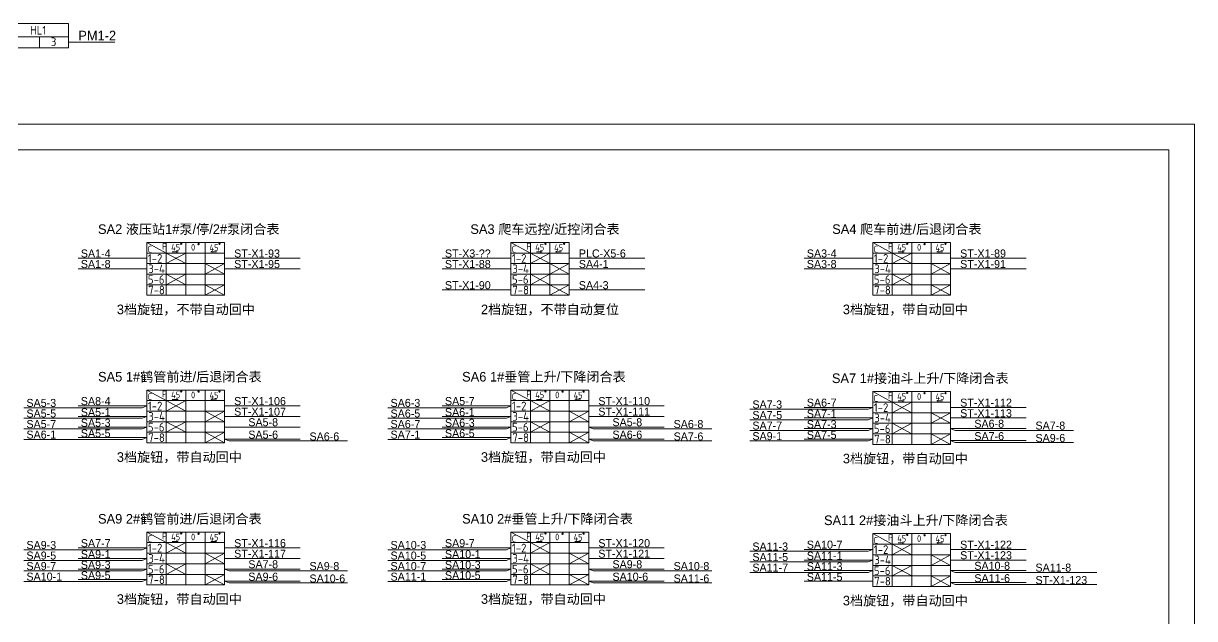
# Model space of a CAD drawing. Header units: millimetres. Extents: x 32626 to 72822, y 60047 to 123188.
# Drawn here: x 45507 to 49165, y 66216 to 68075 of the extents above; entities that cross this region are included whole.
import ezdxf

# ---------------------------------------------------------------- set-up
doc = ezdxf.new("R2010")
doc.units = ezdxf.units.MM
doc.header["$LTSCALE"] = 10
doc.layers.get('0').update_dxf_attribs({"lineweight": 18})
for name, color, linetype, lineweight in [('1轮廓实线层', 7, 'Continuous', 18), ('2细线层', 4, 'Continuous', 18), ('图框层', 7, 'Continuous', 18)]:
    doc.layers.add(name, color=color, linetype=linetype, lineweight=lineweight)
doc.styles.get("Standard").update_dxf_attribs({"font": 'isocp.shx', "width": 0.707, "bigfont": 'hztxt.shx'})
doc.styles.add('样式 1', font='SIMYOU.TTF', dxfattribs={"width": 0.9})

msp = doc.modelspace()

# ---------------------------------------------------------------- linework, layer by layer
for p, q in [((45466, 68033.4), (45648.2, 68033.4)), ((45557.1, 68033.4), (45557.1, 67998.5)), ((45648.2, 68016.7), (45792.6, 68016.7)), ((45892.2, 67341.4), (45678, 67341.4)), ((46135.2, 67341.4), (46371.3, 67341.4)), ((47029.6, 67341.4), (46815.3, 67341.4)), ((47211.8, 67341.4), (47447.9, 67341.4)), ((48159.9, 67341.4), (47945.6, 67341.4)), ((48402.9, 67341.4), (48639, 67341.4)), ((45892.2, 67308.4), (45678, 67308.4)), ((46135.2, 67308.4), (46371.3, 67308.4)), ((47029.6, 67308.4), (46815.3, 67308.4)), ((47211.8, 67308.4), (47447.9, 67308.4)), ((48159.9, 67308.4), (47945.6, 67308.4)), ((48402.9, 67308.4), (48639, 67308.4)), ((47029.6, 67242.5), (46815.3, 67242.5)), ((47211.8, 67242.5), (47447.9, 67242.5)), ((45892.2, 66880.5), (45678, 66880.5)), ((46135.2, 66880.5), (46371.3, 66880.5)), ((47029.6, 66880.5), (46815.3, 66880.5)), ((47272.5, 66880.5), (47508.6, 66880.5)), ((48159.9, 66875.7), (47945.6, 66875.7)), ((48402.9, 66875.7), (48639, 66875.7)), ((45892.2, 66847.5), (45678, 66847.5)), ((46135.2, 66847.5), (46371.3, 66847.5)), ((47029.6, 66847.5), (46815.3, 66847.5)), ((47272.5, 66847.5), (47508.6, 66847.5)), ((48159.9, 66842.7), (47945.6, 66842.7)), ((48402.9, 66842.7), (48639, 66842.7)), ((45892.2, 66814.5), (45678, 66814.5)), ((46135.2, 66814.5), (46371.3, 66814.5)), ((47029.6, 66814.5), (46815.3, 66814.5)), ((47272.5, 66814.5), (47508.6, 66814.5)), ((48159.9, 66809.7), (47945.6, 66809.7)), ((48402.9, 66809.7), (48639, 66809.7)), ((45892.2, 66781.5), (45678, 66781.5)), ((46135.2, 66777.1), (46371.3, 66777.1)), ((47029.6, 66781.5), (46815.3, 66781.5)), ((47272.5, 66777.1), (47508.6, 66777.1)), ((48159.9, 66776.7), (47945.6, 66776.7)), ((48402.9, 66772.3), (48639, 66772.3)), ((45892.2, 66436.9), (45678, 66436.9)), ((46135.2, 66436.9), (46371.3, 66436.9)), ((47029.6, 66436.9), (46815.3, 66436.9)), ((47272.5, 66436.9), (47508.6, 66436.9)), ((45892.2, 66403.9), (45678, 66403.9)), ((46135.2, 66403.9), (46371.3, 66403.9)), ((47029.6, 66403.9), (46815.3, 66403.9)), ((47272.5, 66403.9), (47508.6, 66403.9)), ((48159.9, 66432.1), (47945.6, 66432.1)), ((48159.9, 66399.1), (47945.6, 66399.1)), ((48402.9, 66432.1), (48639, 66432.1)), ((48402.9, 66399.1), (48639, 66399.1)), ((45892.2, 66370.9), (45678, 66370.9)), ((46135.2, 66370.9), (46371.3, 66370.9)), ((47029.6, 66370.9), (46815.3, 66370.9)), ((47272.5, 66370.9), (47508.6, 66370.9)), ((48159.9, 66366.2), (47945.6, 66366.2)), ((48402.9, 66366.2), (48639, 66366.2)), ((45892.2, 66337.9), (45678, 66337.9)), ((46135.2, 66333.5), (46371.3, 66333.5)), ((47029.6, 66337.9), (46815.3, 66337.9)), ((47272.5, 66333.5), (47508.6, 66333.5)), ((48159.9, 66333.2), (47945.6, 66333.2)), ((48402.9, 66328.8), (48639, 66328.8))]:
    msp.add_line(p, q)
msp.add_lwpolyline([(45466, 68074.8), (45648.2, 68074.8), (45648.2, 67998.5), (45466, 67998.5)], close=True)
at = {"layer": '1轮廓实线层', "color": 0, "linetype": 'ByBlock', "lineweight": 13}
for p, q in [((45892.2, 67390.9), (45953, 67357.9)), ((47029.6, 67390.9), (47090.3, 67357.9)), ((48159.9, 67390.9), (48220.7, 67357.9)), ((45953, 67357.9), (46013.7, 67324.9)), ((46013.7, 67357.9), (45953, 67324.9)), ((45971.9, 67362.9), (45971.9, 67362.9)), ((45971.9, 67362.9), (45971.9, 67362.9)), ((45971.9, 67361.7), (45990, 67361.7)), ((45990, 67361.7), (45985, 67363.5)), ((45990, 67361.7), (45985, 67360)), ((46091.9, 67362), (46096.9, 67363.8)), ((46110, 67362), (46091.9, 67362)), ((46091.9, 67362), (46096.9, 67360.3)), ((46110, 67362), (46091.9, 67362)), ((46110, 67363.3), (46110, 67363.3)), ((47090.3, 67357.9), (47151.1, 67324.9)), ((47151.1, 67357.9), (47090.3, 67324.9)), ((47109.2, 67362.9), (47109.2, 67362.9)), ((47109.2, 67362.9), (47109.2, 67362.9)), ((47109.2, 67361.7), (47127.3, 67361.7)), ((47127.3, 67361.7), (47122.3, 67363.5)), ((47127.3, 67361.7), (47122.3, 67360)), ((47168.5, 67362), (47173.5, 67363.8)), ((47186.6, 67362), (47168.5, 67362)), ((47168.5, 67362), (47173.5, 67360.3)), ((47186.6, 67362), (47168.5, 67362)), ((47186.6, 67363.3), (47186.6, 67363.3)), ((48220.7, 67357.9), (48281.4, 67324.9)), ((48281.4, 67357.9), (48220.7, 67324.9)), ((48239.6, 67362.9), (48239.6, 67362.9)), ((48239.6, 67362.9), (48239.6, 67362.9)), ((48239.6, 67361.7), (48257.7, 67361.7)), ((48257.7, 67361.7), (48252.6, 67363.5)), ((48257.7, 67361.7), (48252.6, 67360)), ((48359.6, 67362), (48364.6, 67363.8)), ((48377.7, 67362), (48359.6, 67362)), ((48359.6, 67362), (48364.6, 67360.3)), ((48377.7, 67362), (48359.6, 67362)), ((48377.7, 67363.3), (48377.7, 67363.3)), ((46074.5, 67324.9), (46135.2, 67292)), ((46135.2, 67324.9), (46074.5, 67292)), ((47151.1, 67324.9), (47211.8, 67292)), ((47211.8, 67324.9), (47151.1, 67292)), ((48342.1, 67324.9), (48402.9, 67292)), ((48402.9, 67324.9), (48342.1, 67292)), ((45953, 67292), (46013.7, 67259)), ((46013.7, 67292), (45953, 67259)), ((47090.3, 67292), (47151.1, 67259)), ((47151.1, 67292), (47090.3, 67259)), ((48220.7, 67292), (48281.4, 67259)), ((48281.4, 67292), (48220.7, 67259)), ((46074.5, 67259), (46135.2, 67226)), ((46135.2, 67259), (46074.5, 67226)), ((47151.1, 67259), (47211.8, 67226)), ((47211.8, 67259), (47151.1, 67226)), ((48342.1, 67259), (48402.9, 67226)), ((48402.9, 67259), (48342.1, 67226)), ((45892.2, 66930), (45953, 66897)), ((47029.6, 66930), (47090.3, 66897)), ((48159.9, 66925.2), (48220.7, 66892.2)), ((45953, 66897), (46013.7, 66864)), ((46013.7, 66897), (45953, 66864)), ((45971.9, 66902), (45971.9, 66902)), ((45971.9, 66902), (45971.9, 66902)), ((45971.9, 66900.7), (45990, 66900.7)), ((45990, 66900.7), (45985, 66902.5)), ((45990, 66900.7), (45985, 66899)), ((46091.9, 66901.1), (46096.9, 66902.8)), ((46110, 66901.1), (46091.9, 66901.1)), ((46091.9, 66901.1), (46096.9, 66899.3)), ((46110, 66901.1), (46091.9, 66901.1)), ((46110, 66902.3), (46110, 66902.3)), ((47090.3, 66897), (47151.1, 66864)), ((47151.1, 66897), (47090.3, 66864)), ((47109.2, 66902), (47109.2, 66902)), ((47109.2, 66902), (47109.2, 66902)), ((47109.2, 66900.7), (47127.3, 66900.7)), ((47127.3, 66900.7), (47122.3, 66902.5)), ((47127.3, 66900.7), (47122.3, 66899)), ((47229.2, 66901.1), (47234.2, 66902.8)), ((47247.3, 66901.1), (47229.2, 66901.1)), ((47229.2, 66901.1), (47234.2, 66899.3)), ((47247.3, 66901.1), (47229.2, 66901.1)), ((47247.3, 66902.3), (47247.3, 66902.3)), ((48220.7, 66892.2), (48281.4, 66859.2)), ((48281.4, 66892.2), (48220.7, 66859.2)), ((48239.6, 66897.2), (48239.6, 66897.2)), ((48239.6, 66897.2), (48239.6, 66897.2)), ((48239.6, 66896), (48257.7, 66896)), ((48257.7, 66896), (48252.6, 66897.7)), ((48257.7, 66896), (48252.6, 66894.2)), ((48359.6, 66896.3), (48364.6, 66898.1)), ((48377.7, 66896.3), (48359.6, 66896.3)), ((48359.6, 66896.3), (48364.6, 66894.6)), ((48377.7, 66896.3), (48359.6, 66896.3)), ((48377.7, 66897.5), (48377.7, 66897.5)), ((46074.5, 66864), (46135.2, 66831)), ((46135.2, 66864), (46074.5, 66831)), ((47211.8, 66864), (47272.5, 66831)), ((47272.5, 66864), (47211.8, 66831)), ((48342.1, 66859.2), (48402.9, 66826.2)), ((48402.9, 66859.2), (48342.1, 66826.2)), ((45953, 66831), (46013.7, 66798)), ((46013.7, 66831), (45953, 66798)), ((47090.3, 66831), (47151.1, 66798)), ((47151.1, 66831), (47090.3, 66798)), ((48220.7, 66826.2), (48281.4, 66793.2)), ((48281.4, 66826.2), (48220.7, 66793.2)), ((46074.5, 66798), (46135.2, 66765)), ((46135.2, 66798), (46074.5, 66765)), ((47211.8, 66798), (47272.5, 66765)), ((47272.5, 66798), (47211.8, 66765)), ((48342.1, 66793.2), (48402.9, 66760.2)), ((48402.9, 66793.2), (48342.1, 66760.2)), ((45892.2, 66486.4), (45953, 66453.4)), ((47029.6, 66486.4), (47090.3, 66453.4)), ((48159.9, 66481.6), (48220.7, 66448.6)), ((45953, 66453.4), (46013.7, 66420.4)), ((46013.7, 66453.4), (45953, 66420.4)), ((45971.9, 66458.4), (45971.9, 66458.4)), ((45971.9, 66458.4), (45971.9, 66458.4)), ((45971.9, 66457.2), (45990, 66457.2)), ((45990, 66457.2), (45985, 66458.9)), ((45990, 66457.2), (45985, 66455.4)), ((46091.9, 66457.5), (46096.9, 66459.3)), ((46110, 66457.5), (46091.9, 66457.5)), ((46091.9, 66457.5), (46096.9, 66455.8)), ((46110, 66457.5), (46091.9, 66457.5)), ((46110, 66458.7), (46110, 66458.7)), ((47090.3, 66453.4), (47151.1, 66420.4)), ((47151.1, 66453.4), (47090.3, 66420.4)), ((47109.2, 66458.4), (47109.2, 66458.4)), ((47109.2, 66458.4), (47109.2, 66458.4)), ((47109.2, 66457.2), (47127.3, 66457.2)), ((47127.3, 66457.2), (47122.3, 66458.9)), ((47127.3, 66457.2), (47122.3, 66455.4)), ((47229.2, 66457.5), (47234.2, 66459.3)), ((47247.3, 66457.5), (47229.2, 66457.5)), ((47229.2, 66457.5), (47234.2, 66455.8)), ((47247.3, 66457.5), (47229.2, 66457.5)), ((47247.3, 66458.7), (47247.3, 66458.7)), ((48220.7, 66448.6), (48281.4, 66415.6)), ((48281.4, 66448.6), (48220.7, 66415.6)), ((48239.6, 66453.6), (48239.6, 66453.6)), ((48239.6, 66453.6), (48239.6, 66453.6)), ((48239.6, 66452.4), (48257.7, 66452.4)), ((48257.7, 66452.4), (48252.6, 66454.1)), ((48257.7, 66452.4), (48252.6, 66450.6)), ((48359.6, 66452.7), (48364.6, 66454.5)), ((48377.7, 66452.7), (48359.6, 66452.7)), ((48359.6, 66452.7), (48364.6, 66451)), ((48377.7, 66452.7), (48359.6, 66452.7)), ((48377.7, 66454), (48377.7, 66454)), ((46074.5, 66420.4), (46135.2, 66387.4)), ((46135.2, 66420.4), (46074.5, 66387.4)), ((47211.8, 66420.4), (47272.5, 66387.4)), ((47272.5, 66420.4), (47211.8, 66387.4)), ((48342.1, 66415.6), (48402.9, 66382.6)), ((48402.9, 66415.6), (48342.1, 66382.6)), ((45953, 66387.4), (46013.7, 66354.4)), ((46013.7, 66387.4), (45953, 66354.4)), ((47090.3, 66387.4), (47151.1, 66354.4)), ((47151.1, 66387.4), (47090.3, 66354.4)), ((48220.7, 66382.6), (48281.4, 66349.7)), ((48281.4, 66382.6), (48220.7, 66349.7)), ((46074.5, 66354.4), (46135.2, 66321.5)), ((46135.2, 66354.4), (46074.5, 66321.5)), ((47211.8, 66354.4), (47272.5, 66321.5)), ((47272.5, 66354.4), (47211.8, 66321.5)), ((48342.1, 66349.7), (48402.9, 66316.7)), ((48402.9, 66349.7), (48342.1, 66316.7))]:
    msp.add_line(p, q, dxfattribs=at)
at = {"layer": '1轮廓实线层'}
for p, q in [((45508.1, 66874.8), (45878.2, 66874.8)), ((45878.2, 66874.8), (45892.2, 66880.5)), ((46645.4, 66874.8), (47015.6, 66874.8)), ((47015.6, 66874.8), (47029.6, 66880.5)), ((48145.9, 66870), (48159.9, 66875.7)), ((45508.1, 66841.8), (45878.2, 66841.8)), ((45878.2, 66841.8), (45892.2, 66847.5)), ((46645.4, 66841.8), (47015.6, 66841.8)), ((47015.6, 66841.8), (47029.6, 66847.5)), ((47775.7, 66870), (48145.9, 66870)), ((47775.7, 66837), (48145.9, 66837)), ((48145.9, 66837), (48159.9, 66842.7)), ((45508.1, 66808.8), (45878.2, 66808.8)), ((45878.2, 66808.8), (45892.2, 66814.5)), ((46645.4, 66808.8), (47015.6, 66808.8)), ((47015.6, 66808.8), (47029.6, 66814.5)), ((47286.5, 66808.8), (47272.5, 66814.5)), ((47656.7, 66808.8), (47286.5, 66808.8)), ((47775.7, 66804), (48145.9, 66804)), ((48145.9, 66804), (48159.9, 66809.7)), ((48416.9, 66804), (48402.9, 66809.7)), ((48787.1, 66804), (48416.9, 66804)), ((45508.1, 66775.8), (45878.2, 66775.8)), ((45878.2, 66775.8), (45892.2, 66781.5)), ((46149.2, 66771.4), (46135.2, 66777.1)), ((46519.4, 66771.4), (46149.2, 66771.4)), ((46645.4, 66775.8), (47015.6, 66775.8)), ((47015.6, 66775.8), (47029.6, 66781.5)), ((47286.5, 66771.4), (47272.5, 66777.1)), ((47656.7, 66771.4), (47286.5, 66771.4)), ((47775.7, 66771), (48145.9, 66771)), ((48145.9, 66771), (48159.9, 66776.7)), ((48416.9, 66766.6), (48402.9, 66772.3)), ((48787.1, 66766.6), (48416.9, 66766.6)), ((45878.2, 66431.2), (45892.2, 66436.9)), ((47015.6, 66431.2), (47029.6, 66436.9)), ((45508.1, 66431.2), (45878.2, 66431.2)), ((45508.1, 66398.2), (45878.2, 66398.2)), ((45878.2, 66398.2), (45892.2, 66403.9)), ((46645.4, 66431.2), (47015.6, 66431.2)), ((46645.4, 66398.2), (47015.6, 66398.2)), ((47015.6, 66398.2), (47029.6, 66403.9)), ((47775.7, 66426.4), (48145.9, 66426.4)), ((48145.9, 66426.4), (48159.9, 66432.1)), ((48145.9, 66393.4), (48159.9, 66399.1)), ((45508.1, 66365.2), (45878.2, 66365.2)), ((45878.2, 66365.2), (45892.2, 66370.9)), ((46149.2, 66365.2), (46135.2, 66370.9)), ((46519.4, 66365.2), (46149.2, 66365.2)), ((46645.4, 66365.2), (47015.6, 66365.2)), ((47015.6, 66365.2), (47029.6, 66370.9)), ((47286.5, 66365.2), (47272.5, 66370.9)), ((47656.7, 66365.2), (47286.5, 66365.2)), ((47775.7, 66393.4), (48145.9, 66393.4)), ((47775.7, 66360.4), (48145.9, 66360.4)), ((48145.9, 66360.4), (48159.9, 66366.2)), ((48416.9, 66360.4), (48402.9, 66366.2)), ((48859.4, 66360.4), (48416.9, 66360.4)), ((45508.1, 66332.2), (45878.2, 66332.2)), ((45878.2, 66332.2), (45892.2, 66337.9)), ((46149.2, 66327.8), (46135.2, 66333.5)), ((46519.4, 66327.8), (46149.2, 66327.8)), ((46645.4, 66332.2), (47015.6, 66332.2)), ((47015.6, 66332.2), (47029.6, 66337.9)), ((47286.5, 66327.8), (47272.5, 66333.5)), ((47656.7, 66327.8), (47286.5, 66327.8)), ((48416.9, 66323), (48402.9, 66328.8)), ((48859.4, 66323), (48416.9, 66323))]:
    msp.add_line(p, q, dxfattribs=at)
at = {"layer": '1轮廓实线层', "color": 0, "linetype": 'ByBlock', "lineweight": 13}
for points in [[(45892.2, 67390.9), (45953, 67390.9), (45953, 67357.9), (45892.2, 67357.9)], [(45953, 67390.9), (46013.7, 67390.9), (46013.7, 67357.9), (45953, 67357.9)], [(46013.7, 67390.9), (46074.5, 67390.9), (46074.5, 67357.9), (46013.7, 67357.9)], [(46074.5, 67390.9), (46135.2, 67390.9), (46135.2, 67357.9), (46074.5, 67357.9)], [(47029.6, 67390.9), (47090.3, 67390.9), (47090.3, 67357.9), (47029.6, 67357.9)], [(47090.3, 67390.9), (47151.1, 67390.9), (47151.1, 67357.9), (47090.3, 67357.9)], [(47151.1, 67390.9), (47211.8, 67390.9), (47211.8, 67357.9), (47151.1, 67357.9)], [(48159.9, 67390.9), (48220.7, 67390.9), (48220.7, 67357.9), (48159.9, 67357.9)], [(48220.7, 67390.9), (48281.4, 67390.9), (48281.4, 67357.9), (48220.7, 67357.9)], [(48281.4, 67390.9), (48342.1, 67390.9), (48342.1, 67357.9), (48281.4, 67357.9)], [(48342.1, 67390.9), (48402.9, 67390.9), (48402.9, 67357.9), (48342.1, 67357.9)], [(45892.2, 67357.9), (45953, 67357.9), (45953, 67324.9), (45892.2, 67324.9)], [(45953, 67357.9), (46013.7, 67357.9), (46013.7, 67324.9), (45953, 67324.9)], [(46013.7, 67357.9), (46074.5, 67357.9), (46074.5, 67324.9), (46013.7, 67324.9)], [(46074.5, 67357.9), (46135.2, 67357.9), (46135.2, 67324.9), (46074.5, 67324.9)], [(47029.6, 67357.9), (47090.3, 67357.9), (47090.3, 67324.9), (47029.6, 67324.9)], [(47090.3, 67357.9), (47151.1, 67357.9), (47151.1, 67324.9), (47090.3, 67324.9)], [(47151.1, 67357.9), (47211.8, 67357.9), (47211.8, 67324.9), (47151.1, 67324.9)], [(48159.9, 67357.9), (48220.7, 67357.9), (48220.7, 67324.9), (48159.9, 67324.9)], [(48220.7, 67357.9), (48281.4, 67357.9), (48281.4, 67324.9), (48220.7, 67324.9)], [(48281.4, 67357.9), (48342.1, 67357.9), (48342.1, 67324.9), (48281.4, 67324.9)], [(48342.1, 67357.9), (48402.9, 67357.9), (48402.9, 67324.9), (48342.1, 67324.9)], [(45892.2, 67324.9), (45953, 67324.9), (45953, 67292), (45892.2, 67292)], [(45953, 67324.9), (46013.7, 67324.9), (46013.7, 67292), (45953, 67292)], [(46013.7, 67324.9), (46074.5, 67324.9), (46074.5, 67292), (46013.7, 67292)], [(46074.5, 67324.9), (46135.2, 67324.9), (46135.2, 67292), (46074.5, 67292)], [(47029.6, 67324.9), (47090.3, 67324.9), (47090.3, 67292), (47029.6, 67292)], [(47090.3, 67324.9), (47151.1, 67324.9), (47151.1, 67292), (47090.3, 67292)], [(47151.1, 67324.9), (47211.8, 67324.9), (47211.8, 67292), (47151.1, 67292)], [(48159.9, 67324.9), (48220.7, 67324.9), (48220.7, 67292), (48159.9, 67292)], [(48220.7, 67324.9), (48281.4, 67324.9), (48281.4, 67292), (48220.7, 67292)], [(48281.4, 67324.9), (48342.1, 67324.9), (48342.1, 67292), (48281.4, 67292)], [(48342.1, 67324.9), (48402.9, 67324.9), (48402.9, 67292), (48342.1, 67292)], [(45892.2, 67292), (45953, 67292), (45953, 67259), (45892.2, 67259)], [(45953, 67292), (46013.7, 67292), (46013.7, 67259), (45953, 67259)], [(46013.7, 67292), (46074.5, 67292), (46074.5, 67259), (46013.7, 67259)], [(46074.5, 67292), (46135.2, 67292), (46135.2, 67259), (46074.5, 67259)], [(47029.6, 67292), (47090.3, 67292), (47090.3, 67259), (47029.6, 67259)], [(47090.3, 67292), (47151.1, 67292), (47151.1, 67259), (47090.3, 67259)], [(47151.1, 67292), (47211.8, 67292), (47211.8, 67259), (47151.1, 67259)], [(48159.9, 67292), (48220.7, 67292), (48220.7, 67259), (48159.9, 67259)], [(48220.7, 67292), (48281.4, 67292), (48281.4, 67259), (48220.7, 67259)], [(48281.4, 67292), (48342.1, 67292), (48342.1, 67259), (48281.4, 67259)], [(48342.1, 67292), (48402.9, 67292), (48402.9, 67259), (48342.1, 67259)], [(45892.2, 67259), (45953, 67259), (45953, 67226), (45892.2, 67226)], [(45953, 67259), (46013.7, 67259), (46013.7, 67226), (45953, 67226)], [(46013.7, 67259), (46074.5, 67259), (46074.5, 67226), (46013.7, 67226)], [(46074.5, 67259), (46135.2, 67259), (46135.2, 67226), (46074.5, 67226)], [(47029.6, 67259), (47090.3, 67259), (47090.3, 67226), (47029.6, 67226)], [(47090.3, 67259), (47151.1, 67259), (47151.1, 67226), (47090.3, 67226)], [(47151.1, 67259), (47211.8, 67259), (47211.8, 67226), (47151.1, 67226)], [(48159.9, 67259), (48220.7, 67259), (48220.7, 67226), (48159.9, 67226)], [(48220.7, 67259), (48281.4, 67259), (48281.4, 67226), (48220.7, 67226)], [(48281.4, 67259), (48342.1, 67259), (48342.1, 67226), (48281.4, 67226)], [(48342.1, 67259), (48402.9, 67259), (48402.9, 67226), (48342.1, 67226)], [(45892.2, 66930), (45953, 66930), (45953, 66897), (45892.2, 66897)], [(45953, 66930), (46013.7, 66930), (46013.7, 66897), (45953, 66897)], [(46013.7, 66930), (46074.5, 66930), (46074.5, 66897), (46013.7, 66897)], [(46074.5, 66930), (46135.2, 66930), (46135.2, 66897), (46074.5, 66897)], [(47029.6, 66930), (47090.3, 66930), (47090.3, 66897), (47029.6, 66897)], [(47090.3, 66930), (47151.1, 66930), (47151.1, 66897), (47090.3, 66897)], [(47151.1, 66930), (47211.8, 66930), (47211.8, 66897), (47151.1, 66897)], [(47211.8, 66930), (47272.5, 66930), (47272.5, 66897), (47211.8, 66897)], [(48159.9, 66925.2), (48220.7, 66925.2), (48220.7, 66892.2), (48159.9, 66892.2)], [(48220.7, 66925.2), (48281.4, 66925.2), (48281.4, 66892.2), (48220.7, 66892.2)], [(48281.4, 66925.2), (48342.1, 66925.2), (48342.1, 66892.2), (48281.4, 66892.2)], [(48342.1, 66925.2), (48402.9, 66925.2), (48402.9, 66892.2), (48342.1, 66892.2)], [(45892.2, 66897), (45953, 66897), (45953, 66864), (45892.2, 66864)], [(45953, 66897), (46013.7, 66897), (46013.7, 66864), (45953, 66864)], [(46013.7, 66897), (46074.5, 66897), (46074.5, 66864), (46013.7, 66864)], [(46074.5, 66897), (46135.2, 66897), (46135.2, 66864), (46074.5, 66864)], [(47029.6, 66897), (47090.3, 66897), (47090.3, 66864), (47029.6, 66864)], [(47090.3, 66897), (47151.1, 66897), (47151.1, 66864), (47090.3, 66864)], [(47151.1, 66897), (47211.8, 66897), (47211.8, 66864), (47151.1, 66864)], [(47211.8, 66897), (47272.5, 66897), (47272.5, 66864), (47211.8, 66864)], [(48159.9, 66892.2), (48220.7, 66892.2), (48220.7, 66859.2), (48159.9, 66859.2)], [(48220.7, 66892.2), (48281.4, 66892.2), (48281.4, 66859.2), (48220.7, 66859.2)], [(48281.4, 66892.2), (48342.1, 66892.2), (48342.1, 66859.2), (48281.4, 66859.2)], [(48342.1, 66892.2), (48402.9, 66892.2), (48402.9, 66859.2), (48342.1, 66859.2)], [(45892.2, 66864), (45953, 66864), (45953, 66831), (45892.2, 66831)], [(45953, 66864), (46013.7, 66864), (46013.7, 66831), (45953, 66831)], [(46013.7, 66864), (46074.5, 66864), (46074.5, 66831), (46013.7, 66831)], [(46074.5, 66864), (46135.2, 66864), (46135.2, 66831), (46074.5, 66831)], [(47029.6, 66864), (47090.3, 66864), (47090.3, 66831), (47029.6, 66831)], [(47090.3, 66864), (47151.1, 66864), (47151.1, 66831), (47090.3, 66831)], [(47151.1, 66864), (47211.8, 66864), (47211.8, 66831), (47151.1, 66831)], [(47211.8, 66864), (47272.5, 66864), (47272.5, 66831), (47211.8, 66831)], [(48159.9, 66859.2), (48220.7, 66859.2), (48220.7, 66826.2), (48159.9, 66826.2)], [(48220.7, 66859.2), (48281.4, 66859.2), (48281.4, 66826.2), (48220.7, 66826.2)], [(48281.4, 66859.2), (48342.1, 66859.2), (48342.1, 66826.2), (48281.4, 66826.2)], [(48342.1, 66859.2), (48402.9, 66859.2), (48402.9, 66826.2), (48342.1, 66826.2)], [(45892.2, 66831), (45953, 66831), (45953, 66798), (45892.2, 66798)], [(45953, 66831), (46013.7, 66831), (46013.7, 66798), (45953, 66798)], [(46013.7, 66831), (46074.5, 66831), (46074.5, 66798), (46013.7, 66798)], [(46074.5, 66831), (46135.2, 66831), (46135.2, 66798), (46074.5, 66798)], [(47029.6, 66831), (47090.3, 66831), (47090.3, 66798), (47029.6, 66798)], [(47090.3, 66831), (47151.1, 66831), (47151.1, 66798), (47090.3, 66798)], [(47151.1, 66831), (47211.8, 66831), (47211.8, 66798), (47151.1, 66798)], [(47211.8, 66831), (47272.5, 66831), (47272.5, 66798), (47211.8, 66798)], [(48159.9, 66826.2), (48220.7, 66826.2), (48220.7, 66793.2), (48159.9, 66793.2)], [(48220.7, 66826.2), (48281.4, 66826.2), (48281.4, 66793.2), (48220.7, 66793.2)], [(48281.4, 66826.2), (48342.1, 66826.2), (48342.1, 66793.2), (48281.4, 66793.2)], [(48342.1, 66826.2), (48402.9, 66826.2), (48402.9, 66793.2), (48342.1, 66793.2)], [(45892.2, 66798), (45953, 66798), (45953, 66765), (45892.2, 66765)], [(45953, 66798), (46013.7, 66798), (46013.7, 66765), (45953, 66765)], [(46013.7, 66798), (46074.5, 66798), (46074.5, 66765), (46013.7, 66765)], [(46074.5, 66798), (46135.2, 66798), (46135.2, 66765), (46074.5, 66765)], [(47029.6, 66798), (47090.3, 66798), (47090.3, 66765), (47029.6, 66765)], [(47090.3, 66798), (47151.1, 66798), (47151.1, 66765), (47090.3, 66765)], [(47151.1, 66798), (47211.8, 66798), (47211.8, 66765), (47151.1, 66765)], [(47211.8, 66798), (47272.5, 66798), (47272.5, 66765), (47211.8, 66765)], [(48159.9, 66793.2), (48220.7, 66793.2), (48220.7, 66760.2), (48159.9, 66760.2)], [(48220.7, 66793.2), (48281.4, 66793.2), (48281.4, 66760.2), (48220.7, 66760.2)], [(48281.4, 66793.2), (48342.1, 66793.2), (48342.1, 66760.2), (48281.4, 66760.2)], [(48342.1, 66793.2), (48402.9, 66793.2), (48402.9, 66760.2), (48342.1, 66760.2)], [(45892.2, 66486.4), (45953, 66486.4), (45953, 66453.4), (45892.2, 66453.4)], [(45953, 66486.4), (46013.7, 66486.4), (46013.7, 66453.4), (45953, 66453.4)], [(46013.7, 66486.4), (46074.5, 66486.4), (46074.5, 66453.4), (46013.7, 66453.4)], [(46074.5, 66486.4), (46135.2, 66486.4), (46135.2, 66453.4), (46074.5, 66453.4)], [(47029.6, 66486.4), (47090.3, 66486.4), (47090.3, 66453.4), (47029.6, 66453.4)], [(47090.3, 66486.4), (47151.1, 66486.4), (47151.1, 66453.4), (47090.3, 66453.4)], [(47151.1, 66486.4), (47211.8, 66486.4), (47211.8, 66453.4), (47151.1, 66453.4)], [(47211.8, 66486.4), (47272.5, 66486.4), (47272.5, 66453.4), (47211.8, 66453.4)], [(48159.9, 66481.6), (48220.7, 66481.6), (48220.7, 66448.6), (48159.9, 66448.6)], [(48220.7, 66481.6), (48281.4, 66481.6), (48281.4, 66448.6), (48220.7, 66448.6)], [(48281.4, 66481.6), (48342.1, 66481.6), (48342.1, 66448.6), (48281.4, 66448.6)], [(48342.1, 66481.6), (48402.9, 66481.6), (48402.9, 66448.6), (48342.1, 66448.6)], [(45892.2, 66453.4), (45953, 66453.4), (45953, 66420.4), (45892.2, 66420.4)], [(45953, 66453.4), (46013.7, 66453.4), (46013.7, 66420.4), (45953, 66420.4)], [(46013.7, 66453.4), (46074.5, 66453.4), (46074.5, 66420.4), (46013.7, 66420.4)], [(46074.5, 66453.4), (46135.2, 66453.4), (46135.2, 66420.4), (46074.5, 66420.4)], [(47029.6, 66453.4), (47090.3, 66453.4), (47090.3, 66420.4), (47029.6, 66420.4)], [(47090.3, 66453.4), (47151.1, 66453.4), (47151.1, 66420.4), (47090.3, 66420.4)], [(47151.1, 66453.4), (47211.8, 66453.4), (47211.8, 66420.4), (47151.1, 66420.4)], [(47211.8, 66453.4), (47272.5, 66453.4), (47272.5, 66420.4), (47211.8, 66420.4)], [(48159.9, 66448.6), (48220.7, 66448.6), (48220.7, 66415.6), (48159.9, 66415.6)], [(48220.7, 66448.6), (48281.4, 66448.6), (48281.4, 66415.6), (48220.7, 66415.6)], [(48281.4, 66448.6), (48342.1, 66448.6), (48342.1, 66415.6), (48281.4, 66415.6)], [(48342.1, 66448.6), (48402.9, 66448.6), (48402.9, 66415.6), (48342.1, 66415.6)], [(45892.2, 66420.4), (45953, 66420.4), (45953, 66387.4), (45892.2, 66387.4)], [(45953, 66420.4), (46013.7, 66420.4), (46013.7, 66387.4), (45953, 66387.4)], [(46013.7, 66420.4), (46074.5, 66420.4), (46074.5, 66387.4), (46013.7, 66387.4)], [(46074.5, 66420.4), (46135.2, 66420.4), (46135.2, 66387.4), (46074.5, 66387.4)], [(47029.6, 66420.4), (47090.3, 66420.4), (47090.3, 66387.4), (47029.6, 66387.4)], [(47090.3, 66420.4), (47151.1, 66420.4), (47151.1, 66387.4), (47090.3, 66387.4)], [(47151.1, 66420.4), (47211.8, 66420.4), (47211.8, 66387.4), (47151.1, 66387.4)], [(47211.8, 66420.4), (47272.5, 66420.4), (47272.5, 66387.4), (47211.8, 66387.4)], [(48159.9, 66415.6), (48220.7, 66415.6), (48220.7, 66382.6), (48159.9, 66382.6)], [(48220.7, 66415.6), (48281.4, 66415.6), (48281.4, 66382.6), (48220.7, 66382.6)], [(48281.4, 66415.6), (48342.1, 66415.6), (48342.1, 66382.6), (48281.4, 66382.6)], [(48342.1, 66415.6), (48402.9, 66415.6), (48402.9, 66382.6), (48342.1, 66382.6)], [(45892.2, 66387.4), (45953, 66387.4), (45953, 66354.4), (45892.2, 66354.4)], [(45953, 66387.4), (46013.7, 66387.4), (46013.7, 66354.4), (45953, 66354.4)], [(46013.7, 66387.4), (46074.5, 66387.4), (46074.5, 66354.4), (46013.7, 66354.4)], [(46074.5, 66387.4), (46135.2, 66387.4), (46135.2, 66354.4), (46074.5, 66354.4)], [(47029.6, 66387.4), (47090.3, 66387.4), (47090.3, 66354.4), (47029.6, 66354.4)], [(47090.3, 66387.4), (47151.1, 66387.4), (47151.1, 66354.4), (47090.3, 66354.4)], [(47151.1, 66387.4), (47211.8, 66387.4), (47211.8, 66354.4), (47151.1, 66354.4)], [(47211.8, 66387.4), (47272.5, 66387.4), (47272.5, 66354.4), (47211.8, 66354.4)], [(48159.9, 66382.6), (48220.7, 66382.6), (48220.7, 66349.7), (48159.9, 66349.7)], [(48220.7, 66382.6), (48281.4, 66382.6), (48281.4, 66349.7), (48220.7, 66349.7)], [(48281.4, 66382.6), (48342.1, 66382.6), (48342.1, 66349.7), (48281.4, 66349.7)], [(48342.1, 66382.6), (48402.9, 66382.6), (48402.9, 66349.7), (48342.1, 66349.7)], [(45892.2, 66354.4), (45953, 66354.4), (45953, 66321.5), (45892.2, 66321.5)], [(45953, 66354.4), (46013.7, 66354.4), (46013.7, 66321.5), (45953, 66321.5)], [(46013.7, 66354.4), (46074.5, 66354.4), (46074.5, 66321.5), (46013.7, 66321.5)], [(46074.5, 66354.4), (46135.2, 66354.4), (46135.2, 66321.5), (46074.5, 66321.5)], [(47029.6, 66354.4), (47090.3, 66354.4), (47090.3, 66321.5), (47029.6, 66321.5)], [(47090.3, 66354.4), (47151.1, 66354.4), (47151.1, 66321.5), (47090.3, 66321.5)], [(47151.1, 66354.4), (47211.8, 66354.4), (47211.8, 66321.5), (47151.1, 66321.5)], [(47211.8, 66354.4), (47272.5, 66354.4), (47272.5, 66321.5), (47211.8, 66321.5)], [(48159.9, 66349.7), (48220.7, 66349.7), (48220.7, 66316.7), (48159.9, 66316.7)], [(48220.7, 66349.7), (48281.4, 66349.7), (48281.4, 66316.7), (48220.7, 66316.7)], [(48281.4, 66349.7), (48342.1, 66349.7), (48342.1, 66316.7), (48281.4, 66316.7)], [(48342.1, 66349.7), (48402.9, 66349.7), (48402.9, 66316.7), (48342.1, 66316.7)]]:
    msp.add_lwpolyline(points, close=True, dxfattribs=at)
at = {"layer": '1轮廓实线层'}
for centre in [(45999.9, 67386.9), (46053.9, 67385.9), (46119.3, 67386.1), (47137.2, 67386.9), (47195.9, 67386.1), (48267.5, 67386.9), (48321.6, 67385.9), (48387, 67386.1), (45999.9, 66925.9), (46053.9, 66925), (46119.3, 66925.2), (47137.2, 66925.9), (47191.2, 66925), (47256.6, 66925.2), (48267.5, 66921.2), (48321.6, 66920.2), (48387, 66920.4), (45999.9, 66482.4), (46053.9, 66481.4), (46119.3, 66481.6), (47137.2, 66482.4), (47191.2, 66481.4), (47256.6, 66481.6), (48267.5, 66477.6), (48321.6, 66476.6), (48387, 66476.8)]:
    msp.add_circle(centre, 2.05, dxfattribs=at)
at = {"layer": '2细线层'}
for q in [(44413.1, 67760.5), (49165.1, 64400.5)]:
    msp.add_line((49165.1, 67760.5), q, dxfattribs=at)
at = {"layer": '图框层'}
for q in [(44613.1, 67680.5), (49085.1, 64480.5)]:
    msp.add_line((49085.1, 67680.5), q, dxfattribs=at)

# ---------------------------------------------------------------- texts
at = {"layer": '1轮廓实线层'}
for s, height, p in [('HL1', 27, (45527.7, 68040)), ('3', 27, (45592.7, 68004.1)), ('45', 21, (45968.5, 67365.4)), ('0', 21, (46030.5, 67365.1)), ('45', 21, (46088.3, 67364.4)), ('45', 21, (47105.8, 67365.4)), ('45', 21, (47164.8, 67364.4)), ('45', 21, (48236.2, 67365.4)), ('0', 21, (48298.2, 67365.1)), ('45', 21, (48355.9, 67364.4)), ('1-2', 27, (45895.6, 67327.6)), ('C', 21, (45895.1, 67359.5)), ('1-2', 27, (47032.9, 67327.6)), ('C', 21, (47032.4, 67359.5)), ('1-2', 27, (48163.2, 67327.6)), ('C', 21, (48162.7, 67359.5)), ('3-4', 27, (45896.9, 67295.1)), ('3-4', 27, (47034.2, 67295.1)), ('3-4', 27, (48164.6, 67295.1)), ('5-6', 27, (45895.8, 67261.7)), ('5-6', 27, (47033.1, 67261.7)), ('5-6', 27, (48163.4, 67261.7)), ('7-8', 27, (45896.8, 67228.8)), ('7-8', 27, (47034.1, 67228.8)), ('7-8', 27, (48164.4, 67228.8)), ('C', 21, (45895.1, 66898.6)), ('45', 21, (45968.5, 66904.4)), ('0', 21, (46030.5, 66904.1)), ('45', 21, (46088.3, 66903.4)), ('C', 21, (47032.4, 66898.6)), ('45', 21, (47105.8, 66904.4)), ('0', 21, (47167.8, 66904.1)), ('45', 21, (47225.6, 66903.4)), ('C', 21, (48162.7, 66893.8)), ('45', 21, (48236.2, 66899.6)), ('0', 21, (48298.2, 66899.3)), ('45', 21, (48355.9, 66898.6)), ('1-2', 27, (45895.6, 66866.7)), ('1-2', 27, (47032.9, 66866.7)), ('1-2', 27, (48163.2, 66861.9)), ('3-4', 27, (45896.9, 66834.1)), ('3-4', 27, (47034.2, 66834.1)), ('3-4', 27, (48164.6, 66829.4)), ('5-6', 27, (45895.8, 66800.7)), ('5-6', 27, (47033.1, 66800.7)), ('5-6', 27, (48163.4, 66795.9)), ('7-8', 27, (45896.8, 66767.9)), ('7-8', 27, (47034.1, 66767.9)), ('7-8', 27, (48164.4, 66763.1)), ('C', 21, (45895.1, 66455)), ('45', 21, (45968.5, 66460.8)), ('0', 21, (46030.5, 66460.6)), ('45', 21, (46088.3, 66459.8)), ('C', 21, (47032.4, 66455)), ('45', 21, (47105.8, 66460.8)), ('0', 21, (47167.8, 66460.6)), ('45', 21, (47225.6, 66459.8)), ('C', 21, (48162.7, 66450.2)), ('45', 21, (48236.2, 66456.1)), ('0', 21, (48298.2, 66455.8)), ('45', 21, (48355.9, 66455.1)), ('1-2', 27, (45895.6, 66423.1)), ('1-2', 27, (47032.9, 66423.1)), ('1-2', 27, (48163.2, 66418.3)), ('3-4', 27, (45896.9, 66390.6)), ('3-4', 27, (47034.2, 66390.6)), ('3-4', 27, (48164.6, 66385.8)), ('5-6', 27, (45895.8, 66357.1)), ('5-6', 27, (47033.1, 66357.1)), ('5-6', 27, (48163.4, 66352.4)), ('7-8', 27, (45896.8, 66324.3)), ('7-8', 27, (47034.1, 66324.3)), ('7-8', 27, (48164.4, 66319.5))]:
    msp.add_text(s, height=height, dxfattribs=at).set_placement(p)
at = {"layer": '1轮廓实线层', "style": '样式 1'}
for s, height, p in [('PM1-2', 30, (45678.3, 68022)), ('SA1-4', 25, (45686.2, 67344)), ('ST-X1-93', 25, (46165.2, 67344)), ('ST-X3-??', 25, (46823.5, 67344)), ('PLC-X5-6', 25, (47241.8, 67344)), ('SA3-4', 25, (47953.9, 67344)), ('ST-X1-89', 25, (48432.9, 67344)), ('SA1-8', 25, (45686.2, 67311)), ('ST-X1-95', 25, (46165.2, 67311)), ('ST-X1-88', 25, (46823.5, 67311)), ('SA4-1', 25, (47241.8, 67311)), ('SA3-8', 25, (47953.9, 67311)), ('ST-X1-91', 25, (48432.9, 67311)), ('ST-X1-90', 25, (46823.5, 67245)), ('SA4-3', 25, (47241.8, 67245)), ('3档旋钮，不带自动回中', 30, (45798.7, 67166.8)), ('2档旋钮，不带自动复位', 30, (46936, 67166.8)), ('3档旋钮，带自动回中', 30, (48066.4, 67166.8)), ('SA8-4', 25, (45686.2, 66883)), ('ST-X1-106', 25, (46165.2, 66883)), ('SA5-7', 25, (46823.5, 66883)), ('ST-X1-110', 25, (47302.6, 66883)), ('SA5-3', 25, (45516.3, 66877.3)), ('SA5-1', 25, (45686.2, 66848.3)), ('ST-X1-107', 25, (46165.2, 66850)), ('SA6-3', 25, (46653.6, 66877.3)), ('SA6-1', 25, (46823.5, 66848.3)), ('ST-X1-111', 25, (47302.6, 66850)), ('SA7-3', 25, (47783.9, 66872.5)), ('SA6-7', 25, (47953.9, 66878.2)), ('ST-X1-112', 25, (48432.9, 66878.2)), ('SA5-5', 25, (45516.3, 66844.3)), ('SA5-7', 25, (45516.3, 66811.3)), ('SA5-3', 25, (45686.2, 66815.3)), ('SA5-8', 25, (46209.4, 66817)), ('SA6-5', 25, (46653.6, 66844.3)), ('SA6-7', 25, (46653.6, 66811.3)), ('SA6-3', 25, (46823.5, 66815.3)), ('SA5-8', 25, (47346.8, 66817)), ('SA6-8', 25, (47537.8, 66811.3)), ('SA7-5', 25, (47783.9, 66839.5)), ('SA7-1', 25, (47953.9, 66843.5)), ('SA7-3', 25, (47953.9, 66810.6)), ('ST-X1-113', 25, (48432.9, 66845.2)), ('SA6-8', 25, (48477.1, 66812.3)), ('SA6-1', 25, (45516.3, 66778.3)), ('SA5-5', 25, (45686.2, 66782.4)), ('SA5-6', 25, (46209.4, 66778.3)), ('SA7-1', 25, (46653.6, 66778.3)), ('SA6-5', 25, (46823.5, 66782.4)), ('SA6-6', 25, (47346.8, 66778.3)), ('SA7-7', 25, (47783.9, 66806.5)), ('SA9-1', 25, (47783.9, 66773.6)), ('SA7-5', 25, (47953.9, 66777.6)), ('SA7-6', 25, (48477.1, 66773.5)), ('SA7-8', 25, (48668.1, 66806.5)), ('SA6-6', 25, (46400.5, 66772.6)), ('SA7-6', 25, (47537.8, 66772.6)), ('SA9-6', 25, (48668.1, 66767.8)), ('3档旋钮，带自动回中', 30, (45798.7, 66705.8)), ('3档旋钮，带自动回中', 30, (46936, 66705.8)), ('3档旋钮，带自动回中', 30, (48066.4, 66701)), ('SA9-3', 25, (45516.3, 66433.7)), ('SA7-7', 25, (45686.2, 66439.4)), ('ST-X1-116', 25, (46165.2, 66439.4)), ('SA10-3', 25, (46653.6, 66433.7)), ('SA9-7', 25, (46823.5, 66439.4)), ('ST-X1-120', 25, (47302.6, 66439.4)), ('SA11-3', 25, (47783.9, 66428.9)), ('SA10-7', 25, (47953.9, 66434.7)), ('ST-X1-122', 25, (48432.9, 66434.7)), ('SA9-5', 25, (45516.3, 66400.7)), ('SA9-1', 25, (45686.2, 66404.8)), ('SA9-3', 25, (45686.2, 66371.8)), ('ST-X1-117', 25, (46165.2, 66406.5)), ('SA7-8', 25, (46209.4, 66373.5)), ('SA10-5', 25, (46653.6, 66400.7)), ('SA10-1', 25, (46823.5, 66404.8)), ('SA10-3', 25, (46823.5, 66371.8)), ('ST-X1-121', 25, (47302.6, 66406.5)), ('SA9-8', 25, (47346.8, 66373.5)), ('SA11-5', 25, (47783.9, 66396)), ('SA11-1', 25, (47953.9, 66400)), ('ST-X1-123', 25, (48432.9, 66401.7)), ('SA9-7', 25, (45516.3, 66367.8)), ('SA10-1', 25, (45516.3, 66334.8)), ('SA9-5', 25, (45686.2, 66338.8)), ('SA9-6', 25, (46209.4, 66334.7)), ('SA9-8', 25, (46400.5, 66367.8)), ('SA10-7', 25, (46653.6, 66367.8)), ('SA11-1', 25, (46653.6, 66334.8)), ('SA10-5', 25, (46823.5, 66338.8)), ('SA10-6', 25, (47346.8, 66334.7)), ('SA10-8', 25, (47537.8, 66367.8)), ('SA11-7', 25, (47783.9, 66363)), ('SA11-3', 25, (47953.9, 66367)), ('SA11-5', 25, (47953.9, 66334)), ('SA10-8', 25, (48477.1, 66368.7)), ('SA11-8', 25, (48668.1, 66363)), ('SA10-6', 25, (46400.5, 66329)), ('SA11-6', 25, (47537.8, 66329)), ('SA11-6', 25, (48477.1, 66329.9)), ('ST-X1-123', 25, (48668.1, 66324.2)), ('3档旋钮，带自动回中', 30, (45798.7, 66262.3)), ('3档旋钮，带自动回中', 30, (46936, 66262.3)), ('3档旋钮，带自动回中', 30, (48066.4, 66257.5))]:
    msp.add_text(s, height=height, dxfattribs=at).set_placement(p)
at = {"layer": '1轮廓实线层', "char_height": 30, "attachment_point": 7, "style": '样式 1'}
for s, insert, width in [('{\\W1;SA2 液压站1#泵/停/2#泵闭合表}', (45739.9, 67414.2), 890.25), ('{\\W1;SA3 爬车远控/近控闭合表}', (46902.9, 67414.2), 730.25), ('{\\W1;SA4 爬车前进/后退闭合表}', (48033.2, 67414.2), 730.25), ('{\\W1;SA5 1#鹤管前进/后退闭合表}', (45739.9, 66953.2), 794.25), ('{\\W1;SA6 1#垂管上升/下降闭合表}', (46877.2, 66953.2), 794.25), ('{\\W1;SA7 1#接油斗上升/下降闭合表}', (48032.2, 66948.4), 858.25), ('{\\W1;SA9 2#鹤管前进/后退闭合表}', (45739.9, 66509.6), 794.25), ('{\\W1;SA10 2#垂管上升/下降闭合表}', (46877.2, 66509.6), 826.25), ('{\\W1;SA11 2#接油斗上升/下降闭合表}', (48007.5, 66504.9), 890.25)]:
    msp.add_mtext(s, dxfattribs=dict(at, insert=insert, width=width))
at = {"layer": '1轮廓实线层', "char_height": 21, "width": 83.965, "attachment_point": 7}
for insert in [(45892.2, 67368.3), (47029.6, 67368.3), (48159.9, 67368.3), (45892.2, 66907.4), (47029.6, 66907.4), (48159.9, 66902.6), (45892.2, 66463.8), (47029.6, 66463.8), (48159.9, 66459)]:
    msp.add_mtext('{\\W1;    P}', dxfattribs=dict(at, insert=insert))

doc.saveas('drawing.dxf')
